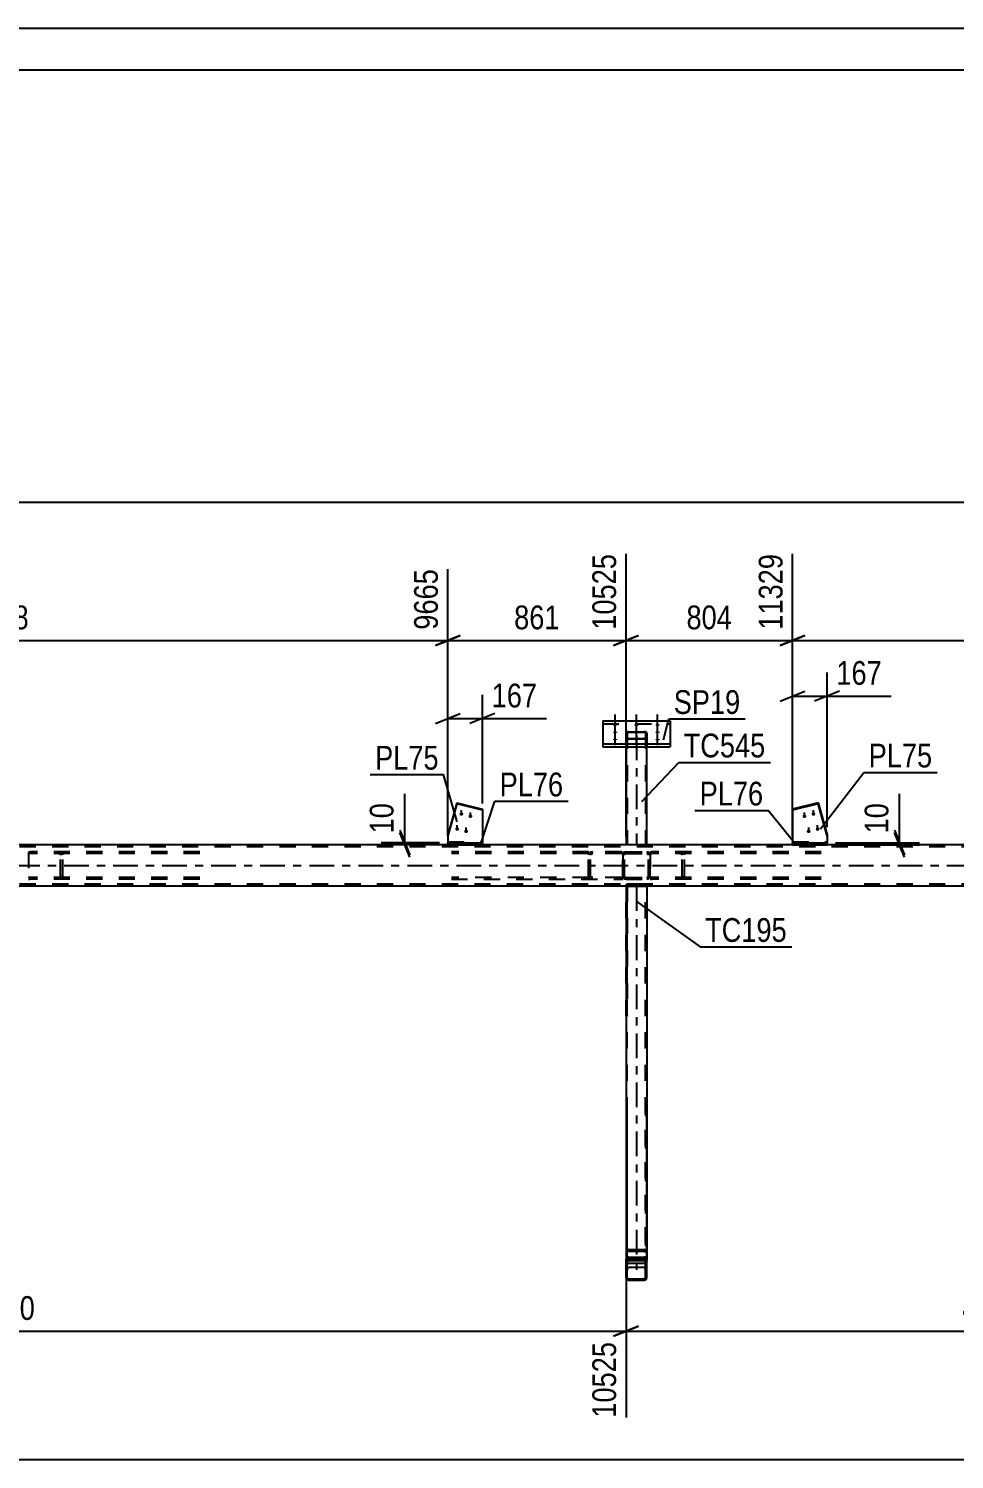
# Model space of a CAD drawing. Header units: millimetres. Extents: x -97 to 744, y -335 to 259.
# Drawn here: x 193.8 to 305.6, y 86.5 to 259.1 of the extents above; entities that cross this region are included whole.
import ezdxf

# ---------------------------------------------------------------- set-up
doc = ezdxf.new("R2010")
doc.units = ezdxf.units.MM
doc.linetypes.add('DXK_LINE_DOT2', pattern=[3.9198, 1.9599, -1.9599])
doc.linetypes.add('DXK_LINE_DOT3', pattern=[5.9187, 2.979, -0.9799, 0.9799, -0.9799])
doc.styles.add('Arial Narrow', font='ARIALN.TTF', dxfattribs={"height": 0.2})

# ---------------------------------------------------------------- blocks, each defined once
blk = doc.blocks.new('Unknown-761646924-1133')
at = {"color": 5, "linetype": 'Continuous'}
for p, q in [((743.61, 259.06), (-97.39, 259.06)), ((738.61, 254.06), (-92.39, 254.06))]:
    blk.add_line(p, q, dxfattribs=at)
blk = doc.blocks.new('Part-761646924-3720 - 3642')
at = {"color": 2, "linetype": 'Continuous'}
for p, q in [((263.12, 175.59), (271.25, 175.59)), ((263.12, 175.59), (263.12, 172.43)), ((271.25, 175.59), (271.25, 172.43)), ((263.12, 172.81), (271.25, 172.81)), ((263.12, 172.43), (271.25, 172.43))]:
    blk.add_line(p, q, dxfattribs=at)
at = {"color": 7, "linetype": 'DXK_LINE_DOT2'}
blk.add_line((263.12, 175.21), (271.25, 175.21), dxfattribs=at)
blk = doc.blocks.new('Part-761646924-3648 - 3642')
at = {"color": 2, "linetype": 'Continuous'}
for p, q in [((245.51, 165.68), (244.42, 161.82)), ((245.51, 165.58), (245.51, 165.68)), ((245.51, 165.68), (248.6, 164.91)), ((245.51, 165.58), (244.42, 161.72)), ((248.6, 164.8), (245.51, 165.58)), ((248.6, 164.91), (248.6, 160.88)), ((244.42, 161.82), (244.42, 160.88))]:
    blk.add_line(p, q, dxfattribs=at)
at = {"color": 7, "linetype": 'DXK_LINE_DOT2'}
for p, q in [((244.42, 160.97), (248.6, 160.97)), ((244.42, 160.88), (244.42, 160.86)), ((244.42, 160.86), (244.42, 160.88)), ((244.42, 160.86), (248.6, 160.86)), ((248.6, 160.86), (248.6, 160.88)), ((248.6, 160.88), (248.6, 160.86))]:
    blk.add_line(p, q, dxfattribs=at)
blk = doc.blocks.new('Part-761646924-3723 - 3642')
at = {"linetype": 'Continuous'}
h = blk.add_hatch(dxfattribs=at)
h.set_pattern_fill('', scale=0.7, style=0, pattern_type=0)
h.set_pattern_definition([(45, (268.2474, 108.149), (-1.5715, 1.5715), [])])
h.paths.add_polyline_path([(268.13, 108.13), (268.25, 108.15), (268.34, 108.21), (268.41, 108.31), (268.43, 108.43), (268.43, 108.63), (268.28, 108.63), (268.28, 108.43), (268.27, 108.37), (268.24, 108.32), (268.19, 108.29), (268.13, 108.28), (266.23, 108.28), (266.18, 108.29), (266.13, 108.32), (266.09, 108.37), (266.08, 108.43), (266.08, 108.63), (265.93, 108.63), (265.93, 108.43), (265.96, 108.31), (266.02, 108.21), (266.12, 108.15), (266.23, 108.13)])
at = {"color": 7, "linetype": 'DXK_LINE_DOT2'}
for p, q in [((265.96, 110.44), (265.93, 110.33)), ((266.02, 110.54), (265.96, 110.44)), ((266.12, 110.6), (266.02, 110.54)), ((266.23, 110.63), (266.12, 110.6)), ((266.13, 110.43), (266.18, 110.46)), ((266.18, 110.46), (266.23, 110.48)), ((266.23, 110.63), (268.13, 110.63)), ((266.23, 110.48), (268.13, 110.48)), ((268.25, 110.6), (268.13, 110.63)), ((268.13, 110.48), (268.19, 110.46)), ((268.19, 110.46), (268.24, 110.43)), ((268.34, 110.54), (268.25, 110.6)), ((268.41, 110.44), (268.34, 110.54)), ((268.43, 110.33), (268.41, 110.44)), ((265.93, 108.63), (265.93, 110.33)), ((266.08, 110.33), (266.09, 110.38)), ((266.08, 108.63), (266.08, 110.33)), ((266.09, 110.38), (266.13, 110.43)), ((268.24, 110.43), (268.27, 110.38)), ((268.27, 110.38), (268.28, 110.33)), ((268.28, 108.63), (268.28, 110.33)), ((268.43, 108.63), (268.43, 110.33))]:
    blk.add_line(p, q, dxfattribs=at)
at = {"color": 2, "linetype": 'Continuous'}
for p, q in [((265.93, 108.43), (265.93, 108.63)), ((265.93, 108.63), (266.08, 108.63)), ((265.93, 108.43), (265.96, 108.31)), ((266.08, 108.43), (266.08, 108.63)), ((266.09, 108.37), (266.08, 108.43)), ((266.13, 108.32), (266.09, 108.37)), ((266.12, 108.15), (266.23, 108.13)), ((266.18, 108.29), (266.13, 108.32)), ((266.23, 108.28), (266.18, 108.29)), ((266.23, 108.28), (268.13, 108.28)), ((266.23, 108.13), (268.13, 108.13)), ((268.19, 108.29), (268.13, 108.28)), ((268.13, 108.13), (268.25, 108.15)), ((268.24, 108.32), (268.19, 108.29)), ((268.27, 108.37), (268.24, 108.32)), ((268.28, 108.43), (268.27, 108.37)), ((268.28, 108.43), (268.28, 108.63)), ((268.28, 108.63), (268.43, 108.63)), ((268.41, 108.31), (268.43, 108.43)), ((268.43, 108.43), (268.43, 108.63))]:
    blk.add_line(p, q, dxfattribs=at)
for centre, start, end in [((266.23, 108.43), 202.5, 247.5), ((268.13, 108.43), 292.5, 337.5)]:
    blk.add_arc(centre, 0.3, start, end, dxfattribs=at)
blk = doc.blocks.new('Bolt-761646924-3793 - 3642')
at = {"linetype": 'Continuous'}
for points in [[(264.62, 174.98), (264.56, 174.98), (264.51, 174.99), (264.46, 175), (264.42, 175.01), (264.38, 175.03), (264.36, 175.05), (264.35, 175.07), (264.35, 175.09), (264.36, 175.11), (264.38, 175.12), (264.42, 175.14), (264.46, 175.15), (264.51, 175.16), (264.56, 175.17), (264.62, 175.17), (264.68, 175.17), (264.73, 175.16), (264.78, 175.15), (264.82, 175.14), (264.86, 175.12), (264.88, 175.11), (264.89, 175.09), (264.89, 175.07), (264.88, 175.05), (264.86, 175.03), (264.82, 175.01), (264.78, 175), (264.73, 174.99), (264.68, 174.98)], [(264.62, 174.11), (264.56, 174.11), (264.51, 174.11), (264.46, 174.12), (264.42, 174.14), (264.38, 174.15), (264.36, 174.17), (264.35, 174.19), (264.35, 174.21), (264.36, 174.23), (264.38, 174.25), (264.42, 174.26), (264.46, 174.28), (264.51, 174.29), (264.56, 174.29), (264.62, 174.29), (264.68, 174.29), (264.73, 174.29), (264.78, 174.28), (264.82, 174.26), (264.86, 174.25), (264.88, 174.23), (264.89, 174.21), (264.89, 174.19), (264.88, 174.17), (264.86, 174.15), (264.82, 174.14), (264.78, 174.12), (264.73, 174.11), (264.68, 174.11)], [(267.18, 174.98), (267.13, 174.98), (267.07, 174.99), (267.02, 175), (266.98, 175.01), (266.94, 175.03), (266.92, 175.05), (266.91, 175.07), (266.91, 175.09), (266.92, 175.11), (266.94, 175.12), (266.98, 175.14), (267.02, 175.15), (267.07, 175.16), (267.13, 175.17), (267.18, 175.17), (267.24, 175.17), (267.29, 175.16), (267.34, 175.15), (267.39, 175.14), (267.42, 175.12), (267.44, 175.11), (267.46, 175.09), (267.46, 175.07), (267.44, 175.05), (267.42, 175.03), (267.39, 175.01), (267.34, 175), (267.29, 174.99), (267.24, 174.98)], [(269.75, 174.98), (269.69, 174.98), (269.63, 174.99), (269.58, 175), (269.54, 175.01), (269.51, 175.03), (269.48, 175.05), (269.47, 175.07), (269.47, 175.09), (269.48, 175.11), (269.51, 175.12), (269.54, 175.14), (269.58, 175.15), (269.63, 175.16), (269.69, 175.17), (269.75, 175.17), (269.8, 175.17), (269.86, 175.16), (269.91, 175.15), (269.95, 175.14), (269.98, 175.12), (270.01, 175.11), (270.02, 175.09), (270.02, 175.07), (270.01, 175.05), (269.98, 175.03), (269.95, 175.01), (269.91, 175), (269.86, 174.99), (269.8, 174.98)], [(269.75, 174.11), (269.69, 174.11), (269.63, 174.11), (269.58, 174.12), (269.54, 174.14), (269.51, 174.15), (269.48, 174.17), (269.47, 174.19), (269.47, 174.21), (269.48, 174.23), (269.51, 174.25), (269.54, 174.26), (269.58, 174.28), (269.63, 174.29), (269.69, 174.29), (269.75, 174.29), (269.8, 174.29), (269.86, 174.29), (269.91, 174.28), (269.95, 174.26), (269.98, 174.25), (270.01, 174.23), (270.02, 174.21), (270.02, 174.19), (270.01, 174.17), (269.98, 174.15), (269.95, 174.14), (269.91, 174.12), (269.86, 174.11), (269.8, 174.11)], [(264.62, 173.23), (264.56, 173.23), (264.51, 173.24), (264.46, 173.25), (264.42, 173.26), (264.38, 173.28), (264.36, 173.29), (264.35, 173.31), (264.35, 173.33), (264.36, 173.35), (264.38, 173.37), (264.42, 173.39), (264.46, 173.4), (264.51, 173.41), (264.56, 173.42), (264.62, 173.42), (264.68, 173.42), (264.73, 173.41), (264.78, 173.4), (264.82, 173.39), (264.86, 173.37), (264.88, 173.35), (264.89, 173.33), (264.89, 173.31), (264.88, 173.29), (264.86, 173.28), (264.82, 173.26), (264.78, 173.25), (264.73, 173.24), (264.68, 173.23)], [(267.18, 173.23), (267.13, 173.23), (267.07, 173.24), (267.02, 173.25), (266.98, 173.26), (266.94, 173.28), (266.92, 173.29), (266.91, 173.31), (266.91, 173.33), (266.92, 173.35), (266.94, 173.37), (266.98, 173.39), (267.02, 173.4), (267.07, 173.41), (267.13, 173.42), (267.18, 173.42), (267.24, 173.42), (267.29, 173.41), (267.34, 173.4), (267.39, 173.39), (267.42, 173.37), (267.44, 173.35), (267.46, 173.33), (267.46, 173.31), (267.44, 173.29), (267.42, 173.28), (267.39, 173.26), (267.34, 173.25), (267.29, 173.24), (267.24, 173.23)], [(269.75, 173.23), (269.69, 173.23), (269.63, 173.24), (269.58, 173.25), (269.54, 173.26), (269.51, 173.28), (269.48, 173.29), (269.47, 173.31), (269.47, 173.33), (269.48, 173.35), (269.51, 173.37), (269.54, 173.39), (269.58, 173.4), (269.63, 173.41), (269.69, 173.42), (269.75, 173.42), (269.8, 173.42), (269.86, 173.41), (269.91, 173.4), (269.95, 173.39), (269.98, 173.37), (270.01, 173.35), (270.02, 173.33), (270.02, 173.31), (270.01, 173.29), (269.98, 173.28), (269.95, 173.26), (269.91, 173.25), (269.86, 173.24), (269.8, 173.23)]]:
    blk.add_hatch(color=1, dxfattribs=at).paths.add_polyline_path(points)
at = {"color": 1, "linetype": 'Continuous'}
for p, q in [((264.62, 174.4), (264.62, 176.35)), ((267.18, 174.4), (267.18, 176.35)), ((269.75, 174.4), (269.75, 176.35)), ((264.62, 173.52), (264.62, 175.47)), ((264.62, 172.64), (264.62, 174.59)), ((267.18, 172.64), (267.18, 174.59)), ((269.75, 173.52), (269.75, 175.47)), ((269.75, 172.64), (269.75, 174.59))]:
    blk.add_line(p, q, dxfattribs=at)
blk = doc.blocks.new('Part-761646924-3665 - 3642')
at = {"linetype": 'Continuous'}
h = blk.add_hatch(dxfattribs=at)
h.set_pattern_fill('', scale=0.7, style=0, pattern_type=0)
h.set_pattern_definition([(45, (268.4327, 110.5854), (-1.5715, 1.5715), [])])
h.paths.add_polyline_path([(268.43, 110.15), (268.43, 110.59), (268.41, 110.71), (268.34, 110.81), (268.25, 110.88), (268.13, 110.9), (266.23, 110.9), (266.12, 110.88), (266.02, 110.81), (265.96, 110.71), (265.93, 110.59), (265.93, 110.15), (266.08, 110.15), (266.08, 110.59), (266.09, 110.65), (266.13, 110.7), (266.18, 110.73), (266.23, 110.74), (268.13, 110.74), (268.19, 110.73), (268.24, 110.7), (268.27, 110.65), (268.28, 110.59), (268.28, 110.15)])
at = {"color": 2, "linetype": 'Continuous'}
for p, q in [((265.96, 110.71), (265.93, 110.59)), ((265.93, 110.59), (265.93, 110.15)), ((266.08, 110.59), (266.09, 110.65)), ((266.09, 110.59), (266.08, 110.54)), ((266.08, 110.15), (266.08, 110.59)), ((266.09, 110.65), (266.13, 110.7)), ((266.13, 110.64), (266.09, 110.59)), ((266.23, 110.9), (266.12, 110.88)), ((266.13, 110.7), (266.18, 110.73)), ((266.18, 110.67), (266.13, 110.64)), ((266.18, 110.73), (266.23, 110.74)), ((266.22, 110.68), (266.18, 110.67)), ((266.23, 110.9), (268.13, 110.9)), ((266.23, 110.74), (268.13, 110.74)), ((268.25, 110.88), (268.13, 110.9)), ((268.13, 110.74), (268.19, 110.73)), ((268.15, 110.68), (268.19, 110.67)), ((268.19, 110.73), (268.24, 110.7)), ((268.24, 110.64), (268.19, 110.67)), ((268.24, 110.7), (268.27, 110.65)), ((268.27, 110.59), (268.24, 110.64)), ((268.27, 110.65), (268.28, 110.59)), ((268.28, 110.54), (268.27, 110.59)), ((268.28, 110.15), (268.28, 110.59)), ((268.43, 110.59), (268.41, 110.71)), ((268.43, 110.15), (268.43, 110.59)), ((265.93, 110.15), (266.08, 110.15)), ((268.28, 110.15), (268.43, 110.15))]:
    blk.add_line(p, q, dxfattribs=at)
at = {"color": 7, "linetype": 'DXK_LINE_DOT2'}
for p, q in [((265.93, 110.54), (265.96, 110.65)), ((265.93, 110.15), (265.93, 110.59)), ((265.96, 110.65), (266.02, 110.74)), ((266.02, 110.74), (266.12, 110.8)), ((266.08, 110.15), (266.08, 110.59)), ((266.12, 110.8), (266.23, 110.82)), ((266.23, 110.68), (266.22, 110.68)), ((266.23, 110.82), (268.13, 110.82)), ((266.23, 110.68), (268.13, 110.68)), ((268.13, 110.82), (268.25, 110.8)), ((268.13, 110.68), (268.15, 110.68)), ((268.25, 110.8), (268.34, 110.74)), ((268.28, 110.15), (268.28, 110.59)), ((268.34, 110.74), (268.41, 110.65)), ((268.41, 110.65), (268.43, 110.54)), ((268.43, 110.15), (268.43, 110.59))]:
    blk.add_line(p, q, dxfattribs=at)
at = {"color": 2, "linetype": 'Continuous'}
for centre, start, end in [((266.24, 110.6), 114.1333, 159.07), ((268.12, 110.6), 20.93, 65.8667)]:
    blk.add_arc(centre, 0.309, start, end, dxfattribs=at)
blk = doc.blocks.new('Part-761646924-3735 - 3642')
at = {"color": 2, "linetype": 'Continuous'}
for p, q in [((289.11, 165.68), (286.02, 164.91)), ((289.11, 165.58), (289.11, 165.68)), ((289.11, 165.68), (290.2, 161.82)), ((289.11, 165.58), (286.02, 164.8)), ((286.02, 164.91), (286.02, 160.88)), ((290.2, 161.72), (289.11, 165.58)), ((290.2, 161.82), (290.2, 160.88))]:
    blk.add_line(p, q, dxfattribs=at)
at = {"color": 7, "linetype": 'DXK_LINE_DOT2'}
for p, q in [((286.02, 160.97), (290.2, 160.97)), ((286.02, 160.88), (286.02, 160.86)), ((286.02, 160.86), (286.02, 160.88)), ((286.02, 160.86), (290.2, 160.86)), ((290.2, 160.86), (290.2, 160.88)), ((290.2, 160.88), (290.2, 160.86))]:
    blk.add_line(p, q, dxfattribs=at)
blk = doc.blocks.new('Bolt-761646924-3675 - 3642')
at = {"linetype": 'Continuous'}
for points in [[(287.46, 164.28), (287.51, 164.28), (287.55, 164.27), (287.59, 164.24), (287.63, 164.21), (287.66, 164.18), (287.68, 164.14), (287.69, 164.09), (287.69, 164.05), (287.68, 164.01), (287.66, 163.97), (287.63, 163.93), (287.59, 163.9), (287.55, 163.88), (287.51, 163.87), (287.46, 163.86), (287.42, 163.87), (287.37, 163.88), (287.33, 163.9), (287.3, 163.93), (287.27, 163.97), (287.25, 164.01), (287.24, 164.05), (287.24, 164.09), (287.25, 164.14), (287.27, 164.18), (287.3, 164.21), (287.33, 164.24), (287.37, 164.27), (287.42, 164.28)], [(288.55, 164.56), (288.6, 164.55), (288.64, 164.54), (288.68, 164.51), (288.72, 164.49), (288.74, 164.45), (288.76, 164.41), (288.77, 164.37), (288.77, 164.32), (288.76, 164.28), (288.74, 164.24), (288.72, 164.2), (288.68, 164.17), (288.64, 164.15), (288.6, 164.14), (288.55, 164.13), (288.5, 164.14), (288.46, 164.15), (288.42, 164.17), (288.38, 164.2), (288.36, 164.24), (288.34, 164.28), (288.33, 164.32), (288.33, 164.37), (288.34, 164.41), (288.36, 164.45), (288.38, 164.49), (288.42, 164.51), (288.46, 164.54), (288.5, 164.55)], [(287.98, 162.47), (288.02, 162.46), (288.07, 162.45), (288.11, 162.43), (288.14, 162.4), (288.17, 162.36), (288.19, 162.32), (288.2, 162.28), (288.2, 162.23), (288.19, 162.19), (288.17, 162.15), (288.14, 162.11), (288.11, 162.08), (288.07, 162.06), (288.02, 162.05), (287.98, 162.04), (287.93, 162.05), (287.89, 162.06), (287.84, 162.08), (287.81, 162.11), (287.78, 162.15), (287.76, 162.19), (287.75, 162.23), (287.75, 162.28), (287.76, 162.32), (287.78, 162.36), (287.81, 162.4), (287.84, 162.43), (287.89, 162.45), (287.93, 162.46)], [(289.06, 162.74), (289.11, 162.73), (289.16, 162.72), (289.2, 162.7), (289.23, 162.67), (289.26, 162.63), (289.28, 162.59), (289.29, 162.55), (289.29, 162.51), (289.28, 162.46), (289.26, 162.42), (289.23, 162.39), (289.2, 162.36), (289.16, 162.33), (289.11, 162.32), (289.06, 162.32), (289.02, 162.32), (288.97, 162.33), (288.93, 162.36), (288.9, 162.39), (288.87, 162.42), (288.85, 162.46), (288.84, 162.51), (288.84, 162.55), (288.85, 162.59), (288.87, 162.63), (288.9, 162.67), (288.93, 162.7), (288.97, 162.72), (289.02, 162.73)]]:
    blk.add_hatch(color=1, dxfattribs=at).paths.add_polyline_path(points)
at = {"color": 1, "linetype": 'Continuous'}
for p, q in [((287.46, 163.9), (287.46, 164.54)), ((288.55, 164.17), (288.55, 164.81)), ((287.98, 162.08), (287.98, 162.73)), ((289.06, 162.36), (289.06, 163))]:
    blk.add_line(p, q, dxfattribs=at)
blk = doc.blocks.new('Part-761646924-3681 - 3642')
at = {"color": 7, "linetype": 'DXK_LINE_DOT2'}
for p, q in [((265.37, 159.78), (244.85, 159.78)), ((265.37, 159.58), (244.85, 159.58)), ((261.43, 159.53), (261.39, 159.38)), ((261.39, 156.88), (261.39, 159.38)), ((261.66, 159.38), (261.68, 159.45)), ((261.66, 156.88), (261.66, 159.38)), ((261.93, 159.78), (261.72, 159.75)), ((261.83, 159.56), (261.93, 159.58)), ((265.37, 159.78), (265.53, 159.75)), ((265.37, 159.58), (265.47, 159.56)), ((265.47, 159.56), (265.53, 159.53)), ((265.53, 159.75), (265.53, 156.5)), ((265.37, 156.68), (244.85, 156.68)), ((244.85, 156.48), (265.37, 156.48)), ((261.39, 156.88), (261.43, 156.72)), ((261.68, 156.8), (261.66, 156.88)), ((261.72, 156.51), (261.93, 156.48)), ((261.93, 156.68), (261.83, 156.69)), ((265.47, 156.69), (265.37, 156.68)), ((265.37, 156.48), (265.53, 156.5)), ((265.53, 156.72), (265.47, 156.69))]:
    blk.add_line(p, q, dxfattribs=at)
for centre, radius, start, end in [((261.85, 159.26), 0.501, 104.5547, 147.5896), ((261.89, 159.32), 0.251, 104.5547, 147.5896), ((261.85, 156.99), 0.501, 212.4104, 255.4453), ((261.89, 156.93), 0.251, 212.4104, 255.4453)]:
    blk.add_arc(centre, radius, start, end, dxfattribs=at)
blk = doc.blocks.new('Part-761646924-3690 - 3642')
at = {"color": 7, "linetype": 'DXK_LINE_DOT2'}
for p, q in [((265.93, 155.71), (265.95, 155.77)), ((265.93, 139.98), (265.93, 155.71)), ((268.43, 155.63), (265.93, 155.63)), ((265.95, 155.77), (265.96, 155.78)), ((265.96, 155.78), (266.02, 155.86)), ((266.02, 155.86), (266.12, 155.92)), ((266.09, 155.75), (266.08, 155.71)), ((266.08, 155.71), (266.08, 139.98)), ((266.13, 155.77), (266.09, 155.75)), ((266.12, 155.92), (266.23, 155.94)), ((266.18, 155.8), (266.13, 155.77)), ((266.23, 155.81), (266.18, 155.8)), ((266.23, 155.94), (268.13, 155.94)), ((268.13, 155.81), (266.23, 155.81)), ((268.13, 155.94), (268.25, 155.92)), ((268.19, 155.8), (268.13, 155.81)), ((268.24, 155.77), (268.19, 155.8)), ((268.27, 155.75), (268.24, 155.77)), ((268.34, 155.86), (268.25, 155.92)), ((268.28, 155.71), (268.27, 155.75)), ((268.28, 139.98), (268.28, 155.71)), ((268.41, 155.78), (268.34, 155.86)), ((268.41, 155.78), (268.41, 155.77)), ((268.41, 155.77), (268.43, 155.71)), ((268.43, 139.98), (268.43, 155.71))]:
    blk.add_line(p, q, dxfattribs=at)
blk = doc.blocks.new('Part-761646924-3821 - 3642')
at = {"color": 7, "linetype": 'DXK_LINE_DOT2'}
for p, q in [((265.96, 174.19), (265.93, 174.15)), ((265.93, 174.15), (265.93, 172.43)), ((265.93, 173.5), (265.96, 173.46)), ((266.02, 174.22), (265.96, 174.19)), ((265.96, 173.46), (266.02, 173.43)), ((266.12, 174.24), (266.02, 174.22)), ((266.02, 173.43), (266.12, 173.4)), ((266.08, 174.15), (266.09, 174.17)), ((266.08, 174.15), (266.08, 160.63)), ((266.09, 173.48), (266.08, 173.5)), ((266.09, 174.17), (266.13, 174.19)), ((266.13, 173.46), (266.09, 173.48)), ((266.23, 174.25), (266.12, 174.24)), ((266.12, 173.4), (266.23, 173.4)), ((266.13, 174.19), (266.18, 174.2)), ((266.18, 173.45), (266.13, 173.46)), ((266.18, 174.2), (266.23, 174.2)), ((266.23, 173.45), (266.18, 173.45)), ((266.23, 174.25), (268.13, 174.25)), ((266.23, 174.2), (268.13, 174.2)), ((266.23, 173.45), (268.13, 173.45)), ((266.23, 173.4), (268.13, 173.4)), ((268.25, 174.24), (268.13, 174.25)), ((268.13, 174.2), (268.19, 174.2)), ((268.19, 173.45), (268.13, 173.45)), ((268.13, 173.4), (268.25, 173.4)), ((268.19, 174.2), (268.24, 174.19)), ((268.24, 173.46), (268.19, 173.45)), ((268.24, 174.19), (268.27, 174.17)), ((268.27, 173.48), (268.24, 173.46)), ((268.34, 174.22), (268.25, 174.24)), ((268.25, 173.4), (268.34, 173.43)), ((268.27, 174.17), (268.28, 174.15)), ((268.28, 173.5), (268.27, 173.48)), ((268.28, 174.15), (268.28, 160.63)), ((268.41, 174.19), (268.34, 174.22)), ((268.34, 173.43), (268.41, 173.46)), ((268.43, 174.15), (268.41, 174.19)), ((268.41, 173.46), (268.43, 173.5)), ((268.43, 174.15), (268.43, 172.43)), ((268.27, 160.63), (268.28, 160.63))]:
    blk.add_line(p, q, dxfattribs=at)
at = {"color": 7, "linetype": 'DXK_LINE_DOT3'}
blk.add_line((267.18, 173.82), (267.18, 160.63), dxfattribs=at)
at = {"color": 2, "linetype": 'Continuous'}
for p, q in [((265.93, 172.43), (265.93, 160.63)), ((268.43, 160.63), (268.43, 172.43)), ((268.41, 160.63), (265.93, 160.63)), ((268.43, 160.63), (268.41, 160.63))]:
    blk.add_line(p, q, dxfattribs=at)
blk = doc.blocks.new('Part-761646924-3757 - 3642')
at = {"linetype": 'Continuous'}
h = blk.add_hatch(dxfattribs=at)
h.set_pattern_fill('', scale=0.7, style=0, pattern_type=0)
h.set_pattern_definition([(45, (268.4326, 109.2374), (-1.5715, 1.5715), [])])
h.paths.add_polyline_path([(268.43, 108.63), (268.43, 109.24), (268.41, 109.59), (268.34, 109.89), (268.25, 110.09), (268.13, 110.16), (266.23, 110.16), (266.12, 110.09), (266.02, 109.89), (265.96, 109.59), (265.93, 109.24), (265.93, 108.63), (266.08, 108.63), (266.08, 109.24), (266.09, 109.41), (266.13, 109.56), (266.18, 109.66), (266.23, 109.7), (268.13, 109.7), (268.19, 109.66), (268.24, 109.56), (268.27, 109.41), (268.28, 109.24), (268.28, 108.63)])
at = {"color": 2, "linetype": 'Continuous'}
for p, q in [((265.93, 155.63), (268.43, 155.63)), ((265.93, 155.63), (265.93, 110.58)), ((268.43, 155.63), (268.43, 110.59)), ((265.93, 109.24), (265.93, 110.15)), ((265.96, 109.59), (265.93, 109.24)), ((265.93, 108.63), (265.93, 109.24)), ((266.08, 109.24), (266.09, 109.41)), ((266.08, 108.63), (266.08, 109.24)), ((266.23, 110.16), (266.12, 110.09)), ((266.18, 109.66), (266.23, 109.7)), ((266.23, 110.16), (268.13, 110.16)), ((266.23, 109.7), (268.13, 109.7)), ((268.25, 110.09), (268.13, 110.16)), ((268.13, 109.7), (268.19, 109.66)), ((268.27, 109.41), (268.28, 109.24)), ((268.28, 108.63), (268.28, 109.24)), ((268.43, 109.24), (268.41, 109.59)), ((268.43, 109.24), (268.43, 110.15)), ((268.43, 108.63), (268.43, 109.24)), ((265.93, 108.63), (266.08, 108.63)), ((268.28, 108.63), (268.43, 108.63))]:
    blk.add_line(p, q, dxfattribs=at)
at = {"color": 7, "linetype": 'DXK_LINE_DOT2'}
for p, q in [((266.08, 108.63), (266.08, 155.63)), ((268.24, 155.63), (268.25, 155.63)), ((268.25, 155.63), (268.27, 155.63)), ((268.27, 155.63), (268.28, 155.63)), ((268.28, 108.63), (268.28, 155.63)), ((265.93, 110.15), (265.93, 110.58)), ((265.93, 110.33), (265.96, 110.44)), ((265.96, 110.44), (266.02, 110.54)), ((266.02, 110.54), (266.12, 110.6)), ((266.12, 110.6), (266.23, 110.63)), ((266.18, 110.46), (266.13, 110.43)), ((266.23, 110.48), (266.18, 110.46)), ((266.23, 110.63), (268.13, 110.63)), ((266.23, 110.48), (268.13, 110.48)), ((268.13, 110.63), (268.25, 110.6)), ((268.19, 110.46), (268.13, 110.48)), ((268.24, 110.43), (268.19, 110.46)), ((268.25, 110.6), (268.34, 110.54)), ((268.34, 110.54), (268.41, 110.44)), ((268.41, 110.44), (268.43, 110.33)), ((268.43, 110.15), (268.43, 110.59)), ((265.93, 108.63), (265.93, 109.24)), ((266.09, 110.38), (266.08, 110.33)), ((266.13, 110.43), (266.09, 110.38)), ((268.27, 110.38), (268.24, 110.43)), ((268.28, 110.33), (268.27, 110.38)), ((268.43, 108.63), (268.43, 109.24))]:
    blk.add_line(p, q, dxfattribs=at)
at = {"color": 7, "linetype": 'DXK_LINE_DOT3'}
blk.add_line((267.18, 155.63), (267.18, 109.38), dxfattribs=at)
at = {"color": 2, "linetype": 'Continuous'}
for centre, radius, start, end in [((267.06, 109.51), 1.11, 148.2485, 175.6682), ((266.65, 109.37), 0.553, 148.2485, 175.6682), ((267.72, 109.37), 0.553, 4.3318, 31.7515), ((267.31, 109.51), 1.11, 4.3318, 31.7515)]:
    blk.add_arc(centre, radius, start, end, dxfattribs=at)
blk = doc.blocks.new('Bolt-761646924-3697 - 3642')
at = {"linetype": 'Continuous'}
for points in [[(246.07, 164.56), (246.11, 164.55), (246.16, 164.54), (246.2, 164.51), (246.23, 164.49), (246.26, 164.45), (246.28, 164.41), (246.29, 164.37), (246.29, 164.32), (246.28, 164.28), (246.26, 164.24), (246.23, 164.2), (246.2, 164.17), (246.16, 164.15), (246.11, 164.14), (246.07, 164.13), (246.02, 164.14), (245.97, 164.15), (245.93, 164.17), (245.9, 164.2), (245.87, 164.24), (245.85, 164.28), (245.84, 164.32), (245.84, 164.37), (245.85, 164.41), (245.87, 164.45), (245.9, 164.49), (245.93, 164.51), (245.97, 164.54), (246.02, 164.55)], [(247.15, 164.28), (247.2, 164.28), (247.24, 164.27), (247.29, 164.24), (247.32, 164.21), (247.35, 164.18), (247.37, 164.14), (247.38, 164.09), (247.38, 164.05), (247.37, 164.01), (247.35, 163.97), (247.32, 163.93), (247.29, 163.9), (247.24, 163.88), (247.2, 163.87), (247.15, 163.86), (247.11, 163.87), (247.06, 163.88), (247.02, 163.9), (246.99, 163.93), (246.96, 163.97), (246.94, 164.01), (246.93, 164.05), (246.93, 164.09), (246.94, 164.14), (246.96, 164.18), (246.99, 164.21), (247.02, 164.24), (247.06, 164.27), (247.11, 164.28)], [(245.55, 162.74), (245.6, 162.73), (245.64, 162.72), (245.68, 162.7), (245.72, 162.67), (245.75, 162.63), (245.77, 162.59), (245.78, 162.55), (245.78, 162.51), (245.77, 162.46), (245.75, 162.42), (245.72, 162.39), (245.68, 162.36), (245.64, 162.33), (245.6, 162.32), (245.55, 162.32), (245.5, 162.32), (245.46, 162.33), (245.42, 162.36), (245.38, 162.39), (245.36, 162.42), (245.34, 162.46), (245.33, 162.51), (245.33, 162.55), (245.34, 162.59), (245.36, 162.63), (245.38, 162.67), (245.42, 162.7), (245.46, 162.72), (245.5, 162.73)], [(246.64, 162.47), (246.69, 162.46), (246.73, 162.45), (246.77, 162.43), (246.81, 162.4), (246.83, 162.36), (246.85, 162.32), (246.86, 162.28), (246.86, 162.23), (246.85, 162.19), (246.83, 162.15), (246.81, 162.11), (246.77, 162.08), (246.73, 162.06), (246.69, 162.05), (246.64, 162.04), (246.59, 162.05), (246.55, 162.06), (246.51, 162.08), (246.47, 162.11), (246.44, 162.15), (246.42, 162.19), (246.41, 162.23), (246.41, 162.28), (246.42, 162.32), (246.44, 162.36), (246.47, 162.4), (246.51, 162.43), (246.55, 162.45), (246.59, 162.46)]]:
    blk.add_hatch(color=1, dxfattribs=at).paths.add_polyline_path(points)
at = {"color": 1, "linetype": 'Continuous'}
for p, q in [((246.07, 164.17), (246.07, 164.81)), ((247.15, 163.9), (247.15, 164.54)), ((245.55, 162.36), (245.55, 163)), ((246.64, 162.08), (246.64, 162.73))]:
    blk.add_line(p, q, dxfattribs=at)
blk = doc.blocks.new('Part-761646924-3730 - 3642')
at = {"color": 7, "linetype": 'DXK_LINE_DOT2'}
for p, q in [((193.99, 159.78), (193.83, 159.75)), ((193.83, 159.75), (193.83, 156.5)), ((193.83, 159.53), (193.88, 159.56)), ((193.88, 159.56), (193.99, 159.58)), ((214.5, 159.78), (193.99, 159.78)), ((214.5, 159.58), (193.99, 159.58)), ((197.63, 159.75), (197.42, 159.78)), ((197.42, 159.58), (197.52, 159.56)), ((197.67, 159.45), (197.69, 159.38)), ((197.69, 156.88), (197.69, 159.38)), ((197.97, 159.38), (197.93, 159.53)), ((197.97, 156.88), (197.97, 159.38)), ((193.88, 156.69), (193.83, 156.72)), ((193.83, 156.5), (193.99, 156.48)), ((193.99, 156.68), (193.88, 156.69)), ((214.5, 156.68), (193.99, 156.68)), ((214.5, 156.48), (193.99, 156.48)), ((197.52, 156.69), (197.42, 156.68)), ((197.42, 156.48), (197.63, 156.51)), ((197.69, 156.88), (197.67, 156.8)), ((197.93, 156.72), (197.97, 156.88))]:
    blk.add_line(p, q, dxfattribs=at)
for centre, radius, start, end in [((197.46, 159.32), 0.251, 32.4104, 75.4453), ((197.5, 159.26), 0.501, 32.4104, 75.4453), ((197.46, 156.93), 0.251, 284.5547, 327.5896), ((197.5, 156.99), 0.501, 284.5547, 327.5896)]:
    blk.add_arc(centre, radius, start, end, dxfattribs=at)
blk = doc.blocks.new('Part-761646924-3758 - 3642')
at = {"color": 7, "linetype": 'DXK_LINE_DOT2'}
for p, q in [((268.99, 159.78), (268.83, 159.75)), ((268.83, 159.75), (268.83, 156.5)), ((268.83, 159.53), (268.88, 159.56)), ((268.88, 159.56), (268.99, 159.58)), ((289.5, 159.78), (268.99, 159.78)), ((289.5, 159.58), (268.99, 159.58)), ((272.63, 159.75), (272.42, 159.78)), ((272.42, 159.58), (272.52, 159.56)), ((272.67, 159.45), (272.69, 159.38)), ((272.69, 156.88), (272.69, 159.38)), ((272.97, 159.38), (272.93, 159.53)), ((272.97, 156.88), (272.97, 159.38)), ((268.88, 156.69), (268.83, 156.72)), ((268.83, 156.5), (268.99, 156.48)), ((268.99, 156.68), (268.88, 156.69)), ((289.5, 156.68), (268.99, 156.68)), ((289.5, 156.48), (268.99, 156.48)), ((272.52, 156.69), (272.42, 156.68)), ((272.42, 156.48), (272.63, 156.51)), ((272.69, 156.88), (272.67, 156.8)), ((272.93, 156.72), (272.97, 156.88))]:
    blk.add_line(p, q, dxfattribs=at)
for centre, radius, start, end in [((272.46, 159.32), 0.251, 32.4104, 75.4453), ((272.5, 159.26), 0.501, 32.4104, 75.4453), ((272.46, 156.93), 0.251, 284.5547, 327.5896), ((272.5, 156.99), 0.501, 284.5547, 327.5896)]:
    blk.add_arc(centre, radius, start, end, dxfattribs=at)
blk = doc.blocks.new('Part-761646924-3839 - 3642')
at = {"color": 2, "linetype": 'Continuous'}
for p, q in [((244.42, 160.63), (140.15, 160.63)), ((265.93, 160.63), (248.6, 160.63)), ((286.02, 160.63), (268.43, 160.63)), ((347.58, 160.63), (290.2, 160.63)), ((265.93, 155.63), (118.43, 155.63)), ((347.58, 155.63), (268.43, 155.63))]:
    blk.add_line(p, q, dxfattribs=at)
at = {"color": 7, "linetype": 'DXK_LINE_DOT2'}
for p, q in [((248.6, 160.63), (244.42, 160.63)), ((268.43, 160.63), (265.93, 160.63)), ((290.2, 160.63), (286.02, 160.63)), ((347.58, 160.38), (2.8, 160.38)), ((347.58, 155.88), (2.8, 155.88)), ((268.43, 155.63), (265.93, 155.63))]:
    blk.add_line(p, q, dxfattribs=at)
at = {"color": 7, "linetype": 'DXK_LINE_DOT3'}
blk.add_line((2.8, 158.13), (347.58, 158.13), dxfattribs=at)
blk = doc.blocks.new('Part-761646924-3870 - 3642')
at = {"color": 2, "linetype": 'Continuous'}
for p, q in [((286.02, 160.63), (286.02, 160.88)), ((286.02, 160.88), (290.2, 160.88)), ((286.02, 160.63), (290.2, 160.63)), ((290.2, 160.63), (290.2, 160.88))]:
    blk.add_line(p, q, dxfattribs=at)
blk = doc.blocks.new('Part-761646924-3876 - 3642')
at = {"color": 2, "linetype": 'Continuous'}
for p, q in [((244.42, 160.63), (244.42, 160.88)), ((244.42, 160.88), (248.6, 160.88)), ((244.42, 160.63), (248.6, 160.63)), ((248.6, 160.63), (248.6, 160.88))]:
    blk.add_line(p, q, dxfattribs=at)
blk = doc.blocks.new('Part-761646924-3879 - 3642')
at = {"color": 7, "linetype": 'DXK_LINE_DOT2'}
for p, q in [((265.56, 159.53), (265.53, 159.38)), ((265.53, 156.88), (265.53, 159.38)), ((265.73, 159.38), (265.74, 159.45)), ((265.73, 156.88), (265.73, 159.38)), ((265.93, 159.78), (265.77, 159.75)), ((265.85, 159.56), (265.93, 159.58)), ((265.93, 159.78), (268.43, 159.78)), ((265.93, 159.58), (268.43, 159.58)), ((268.58, 159.75), (268.43, 159.78)), ((268.43, 159.58), (268.5, 159.56)), ((268.61, 159.45), (268.63, 159.38)), ((268.63, 156.88), (268.63, 159.38)), ((268.83, 159.38), (268.8, 159.53)), ((268.83, 156.88), (268.83, 159.38)), ((265.53, 156.88), (265.56, 156.72)), ((265.74, 156.8), (265.73, 156.88)), ((265.77, 156.51), (265.93, 156.48)), ((265.93, 156.68), (265.85, 156.69)), ((265.93, 156.68), (268.43, 156.68)), ((265.93, 156.48), (268.43, 156.48)), ((268.5, 156.69), (268.43, 156.68)), ((268.43, 156.48), (268.58, 156.51)), ((268.63, 156.88), (268.61, 156.8)), ((268.8, 156.72), (268.83, 156.88))]:
    blk.add_line(p, q, dxfattribs=at)
for centre, radius, start, end in [((265.93, 159.38), 0.4, 112.5, 157.5), ((265.93, 159.38), 0.2, 112.5, 157.5), ((268.43, 159.38), 0.2, 22.5, 67.5), ((268.43, 159.38), 0.4, 22.5, 67.5), ((265.93, 156.88), 0.4, 202.5, 247.5), ((265.93, 156.88), 0.2, 202.5, 247.5), ((268.43, 156.88), 0.2, 292.5, 337.5), ((268.43, 156.88), 0.4, 292.5, 337.5)]:
    blk.add_arc(centre, radius, start, end, dxfattribs=at)
blk = doc.blocks.new('Part-761646924-3896 - 3642')
at = {"color": 7, "linetype": 'DXK_LINE_DOT2'}
for p, q in [((265.93, 129.87), (265.93, 110.63)), ((266.08, 110.63), (266.08, 129.87)), ((268.28, 129.87), (268.28, 110.63)), ((268.43, 110.63), (268.43, 129.87)), ((265.96, 111.57), (265.93, 111.41)), ((265.93, 110.63), (268.28, 110.63)), ((266.02, 111.7), (265.96, 111.57)), ((266.12, 111.78), (266.02, 111.7)), ((266.08, 111.41), (266.09, 111.49)), ((266.09, 111.49), (266.13, 111.55)), ((266.23, 111.81), (266.12, 111.78)), ((266.13, 111.55), (266.18, 111.6)), ((266.18, 111.6), (266.23, 111.61)), ((266.23, 111.81), (268.13, 111.81)), ((266.23, 111.61), (268.13, 111.61)), ((268.25, 111.78), (268.13, 111.81)), ((268.13, 111.61), (268.19, 111.6)), ((268.19, 111.6), (268.24, 111.55)), ((268.24, 111.55), (268.27, 111.49)), ((268.34, 111.7), (268.25, 111.78)), ((268.27, 111.49), (268.28, 111.41)), ((268.28, 110.63), (268.43, 110.63)), ((268.41, 111.57), (268.34, 111.7)), ((268.43, 111.41), (268.41, 111.57))]:
    blk.add_line(p, q, dxfattribs=at)
blk = doc.blocks.new('StraightDimension-761646924-4051 - 3642')
at = {"color": 7, "linetype": 'Continuous'}
for p, q in [((286.02, 165.8), (286.02, 181.42)), ((290.2, 162.77), (290.2, 181.42)), ((284.52, 177.97), (287.52, 179.17)), ((286.02, 178.57), (290.2, 178.57)), ((291.7, 179.17), (288.7, 177.97))]:
    blk.add_line(p, q, dxfattribs=at)
at = {"color": 0}
blk.add_wipeout([(297.41, 179.32), (297.41, 183.52), (290.72, 183.52), (290.72, 179.32)], dxfattribs=at)
at = {"color": 7, "linetype": 'Continuous'}
blk.add_line((290.2, 178.57), (297.93, 178.57), dxfattribs=at)
blk.add_line((290.2, 178.57), (297.93, 178.57), dxfattribs=at)
at = {"color": 3, "style": 'Arial Narrow'}
blk.add_text('167', height=2.863, dxfattribs=at).set_placement((291.32, 179.92))
blk = doc.blocks.new('StraightDimension-761646924-4001 - 3642')
at = {"color": 7, "linetype": 'Continuous'}
for p, q in [((354.43, 154.61), (354.43, 91.54)), ((265.93, 131.42), (265.93, 91.54)), ((267.43, 102.58), (264.43, 101.38)), ((265.93, 101.98), (354.43, 101.98)), ((352.93, 101.38), (355.93, 102.58))]:
    blk.add_line(p, q, dxfattribs=at)
at = {"color": 0}
blk.add_wipeout([(314.44, 102.73), (314.44, 106.93), (305.92, 106.93), (305.92, 102.73)], dxfattribs=at)
at = {"color": 0, "linetype": 'Continuous'}
blk.add_wipeout([(353.83, 101.28), (349.63, 101.28), (349.63, 90.94), (353.83, 90.94)], dxfattribs=at)
at = {"color": 3, "style": 'Arial Narrow'}
blk.add_text('4682', height=2.863, dxfattribs=at).set_placement((306.52, 103.33))
at = {"color": 3, "linetype": 'Continuous', "style": 'Arial Narrow'}
blk.add_text('15207', height=2.863, rotation=90.0002, dxfattribs=at).set_placement((353.23, 91.54))
blk = doc.blocks.new('StraightDimension-761646924-3919 - 3642')
at = {"color": 7, "linetype": 'Continuous'}
for p, q in [((135.97, 161.63), (135.97, 193.88)), ((244.42, 161.75), (244.42, 193.88)), ((137.47, 185.87), (134.47, 184.67)), ((135.97, 185.27), (244.42, 185.27)), ((242.92, 184.67), (245.92, 185.87))]:
    blk.add_line(p, q, dxfattribs=at)
at = {"color": 0, "linetype": 'Continuous'}
blk.add_wipeout([(243.82, 194.48), (239.62, 194.48), (239.62, 185.97), (243.82, 185.97)], dxfattribs=at)
at = {"color": 0}
blk.add_wipeout([(194.45, 186.02), (194.45, 190.22), (185.94, 190.22), (185.94, 186.02)], dxfattribs=at)
at = {"color": 3, "linetype": 'Continuous', "style": 'Arial Narrow'}
blk.add_text('9665', height=2.863, rotation=90.0002, dxfattribs=at).set_placement((243.22, 186.57))
at = {"color": 3, "style": 'Arial Narrow'}
blk.add_text('4338', height=2.863, dxfattribs=at).set_placement((186.54, 186.62))
blk = doc.blocks.new('StraightDimension-761646924-3943 - 3642')
at = {"color": 7, "linetype": 'Continuous'}
for p, q in [((265.93, 161.63), (265.93, 195.71)), ((244.42, 161.75), (244.42, 193.88)), ((245.92, 185.87), (242.92, 184.67)), ((244.42, 185.27), (265.93, 185.27)), ((264.43, 184.67), (267.43, 185.87))]:
    blk.add_line(p, q, dxfattribs=at)
at = {"color": 0, "linetype": 'Continuous'}
blk.add_wipeout([(265.33, 196.31), (261.13, 196.31), (261.13, 185.97), (265.33, 185.97)], dxfattribs=at)
at = {"color": 0}
blk.add_wipeout([(258.52, 186.02), (258.52, 190.22), (251.83, 190.22), (251.83, 186.02)], dxfattribs=at)
at = {"color": 3, "linetype": 'Continuous', "style": 'Arial Narrow'}
blk.add_text('10525', height=2.863, rotation=90.0002, dxfattribs=at).set_placement((264.73, 186.57))
at = {"color": 3, "style": 'Arial Narrow'}
blk.add_text('861', height=2.863, dxfattribs=at).set_placement((252.43, 186.62))
blk = doc.blocks.new('StraightDimension-761646924-3951 - 3642')
at = {"color": 7, "linetype": 'Continuous'}
for p, q in [((265.93, 161.63), (265.93, 195.71)), ((286.02, 161.63), (286.02, 195.71)), ((267.43, 185.87), (264.43, 184.67)), ((265.93, 185.27), (286.02, 185.27)), ((284.52, 184.67), (287.52, 185.87))]:
    blk.add_line(p, q, dxfattribs=at)
at = {"color": 0, "linetype": 'Continuous'}
blk.add_wipeout([(285.42, 196.31), (281.22, 196.31), (281.22, 185.97), (285.42, 185.97)], dxfattribs=at)
at = {"color": 0}
blk.add_wipeout([(279.32, 186.02), (279.32, 190.22), (272.63, 190.22), (272.63, 186.02)], dxfattribs=at)
at = {"color": 3, "linetype": 'Continuous', "style": 'Arial Narrow'}
blk.add_text('11329', height=2.863, rotation=90.0002, dxfattribs=at).set_placement((284.82, 186.57))
at = {"color": 3, "style": 'Arial Narrow'}
blk.add_text('804', height=2.863, dxfattribs=at).set_placement((273.23, 186.62))
blk = doc.blocks.new('StraightDimension-761646924-3959 - 3642')
at = {"color": 7, "linetype": 'Continuous'}
for p, q in [((286.02, 161.63), (286.02, 195.71)), ((354.43, 164.63), (354.43, 195.71)), ((287.52, 185.87), (284.52, 184.67)), ((286.02, 185.27), (354.43, 185.27)), ((352.93, 184.67), (355.93, 185.87))]:
    blk.add_line(p, q, dxfattribs=at)
at = {"color": 0, "linetype": 'Continuous'}
blk.add_wipeout([(353.83, 196.31), (349.63, 196.31), (349.63, 185.97), (353.83, 185.97)], dxfattribs=at)
at = {"color": 0}
blk.add_wipeout([(324.48, 186.02), (324.48, 190.22), (315.97, 190.22), (315.97, 186.02)], dxfattribs=at)
at = {"color": 3, "linetype": 'Continuous', "style": 'Arial Narrow'}
blk.add_text('15207', height=2.863, rotation=90.0002, dxfattribs=at).set_placement((353.23, 186.57))
at = {"color": 3, "style": 'Arial Narrow'}
blk.add_text('3878', height=2.863, dxfattribs=at).set_placement((316.57, 186.62))
blk = doc.blocks.new('StraightDimension-761646924-3990 - 3642')
at = {"color": 7, "linetype": 'Continuous'}
for p, q in [((115.93, 150.55), (115.93, 93.37)), ((265.93, 131.42), (265.93, 91.54)), ((117.43, 102.58), (114.43, 101.38)), ((115.93, 101.98), (265.93, 101.98)), ((264.43, 101.38), (267.43, 102.58))]:
    blk.add_line(p, q, dxfattribs=at)
at = {"color": 0}
blk.add_wipeout([(195.19, 102.73), (195.19, 106.93), (186.68, 106.93), (186.68, 102.73)], dxfattribs=at)
at = {"color": 0, "linetype": 'Continuous'}
blk.add_wipeout([(265.33, 101.28), (261.13, 101.28), (261.13, 90.94), (265.33, 90.94)], dxfattribs=at)
at = {"color": 3, "style": 'Arial Narrow'}
blk.add_text('6000', height=2.863, dxfattribs=at).set_placement((187.28, 103.33))
at = {"color": 3, "linetype": 'Continuous', "style": 'Arial Narrow'}
blk.add_text('10525', height=2.863, rotation=90.0002, dxfattribs=at).set_placement((264.73, 91.54))
blk = doc.blocks.new('StraightDimension-761646924-4044 - 3642')
at = {"color": 7, "linetype": 'Continuous'}
for p, q in [((244.42, 162.77), (244.42, 178.7)), ((248.6, 165.61), (248.6, 178.7)), ((242.92, 175.25), (245.92, 176.45)), ((250.1, 176.45), (247.1, 175.25)), ((244.42, 175.85), (248.6, 175.85))]:
    blk.add_line(p, q, dxfattribs=at)
at = {"color": 0}
blk.add_wipeout([(255.8, 176.6), (255.8, 180.8), (249.12, 180.8), (249.12, 176.6)], dxfattribs=at)
at = {"color": 7, "linetype": 'Continuous'}
blk.add_line((248.6, 175.85), (256.33, 175.85), dxfattribs=at)
blk.add_line((248.6, 175.85), (256.33, 175.85), dxfattribs=at)
at = {"color": 3, "style": 'Arial Narrow'}
blk.add_text('167', height=2.863, dxfattribs=at).set_placement((249.72, 177.2))
blk = doc.blocks.new('StraightDimension-761646924-4091 - 3642')
at = {"color": 7, "linetype": 'Continuous'}
blk.add_line((2.8, 201.95), (354.43, 201.95), dxfattribs=at)
blk = doc.blocks.new('StraightDimension-761646924-4132 - 3642')
at = {"color": 7, "linetype": 'Continuous'}
blk.add_line((2.18, 86.51), (355.05, 86.51), dxfattribs=at)
blk = doc.blocks.new('StraightDimension-761646924-10810 - 3642')
at = {"color": 7, "linetype": 'Continuous'}
for p, q in [((238.62, 162.38), (239.82, 159.38)), ((243.42, 160.88), (236.37, 160.88)), ((243.42, 160.63), (236.37, 160.63)), ((239.82, 159.13), (238.62, 162.13)), ((239.22, 160.63), (239.22, 160.88))]:
    blk.add_line(p, q, dxfattribs=at)
at = {"color": 0}
blk.add_wipeout([(238.47, 166.26), (234.27, 166.26), (234.27, 161.4), (238.47, 161.4)], dxfattribs=at)
at = {"color": 7, "linetype": 'Continuous'}
blk.add_line((239.22, 160.88), (239.22, 166.78), dxfattribs=at)
blk.add_line((239.22, 160.88), (239.22, 166.78), dxfattribs=at)
at = {"color": 3, "style": 'Arial Narrow'}
blk.add_text('10', height=2.863, rotation=90.0002, dxfattribs=at).set_placement((237.87, 162))
blk = doc.blocks.new('StraightDimension-761646924-10823 - 3642')
at = {"color": 7, "linetype": 'Continuous'}
for p, q in [((298.35, 162.38), (299.55, 159.38)), ((291.2, 160.88), (301.35, 160.88)), ((291.2, 160.63), (301.35, 160.63)), ((299.55, 159.13), (298.35, 162.13)), ((298.95, 160.63), (298.95, 160.88))]:
    blk.add_line(p, q, dxfattribs=at)
at = {"color": 0}
blk.add_wipeout([(298.2, 166.26), (294, 166.26), (294, 161.4), (298.2, 161.4)], dxfattribs=at)
at = {"color": 7, "linetype": 'Continuous'}
blk.add_line((298.95, 160.88), (298.95, 166.78), dxfattribs=at)
blk.add_line((298.95, 160.88), (298.95, 166.78), dxfattribs=at)
at = {"color": 3, "style": 'Arial Narrow'}
blk.add_text('10', height=2.863, rotation=90.0002, dxfattribs=at).set_placement((297.6, 162))
blk = doc.blocks.new('Mark-761646924-3644 - 3642')
at = {"color": 0}
blk.add_wipeout([(243.32, 169.69), (243.32, 172.69), (235.65, 172.69), (235.65, 169.69)], dxfattribs=at)
blk.add_wipeout([(243.32, 169.69), (243.32, 172.69), (235.65, 172.69), (235.65, 169.69)], dxfattribs=at)
at = {"color": 30, "linetype": 'Continuous'}
for p in [(235.05, 169.09), (245.55, 163.4)]:
    blk.add_line(p, (243.92, 169.09), dxfattribs=at)
at = {"color": 3, "style": 'Arial Narrow'}
blk.add_text('PL75', height=2.863, dxfattribs=at).set_placement((235.65, 169.69))
blk = doc.blocks.new('Mark-761646924-3866 - 3642')
at = {"color": 0}
blk.add_wipeout([(282.5, 165.37), (282.5, 168.37), (274.82, 168.37), (274.82, 165.37)], dxfattribs=at)
blk.add_wipeout([(282.5, 165.37), (282.5, 168.37), (274.82, 168.37), (274.82, 165.37)], dxfattribs=at)
at = {"color": 30, "linetype": 'Continuous'}
for p in [(274.22, 164.77), (286.36, 160.75)]:
    blk.add_line(p, (283.1, 164.77), dxfattribs=at)
at = {"color": 3, "style": 'Arial Narrow'}
blk.add_text('PL76', height=2.863, dxfattribs=at).set_placement((274.82, 165.37))
blk = doc.blocks.new('Mark-761646924-3817 - 3642')
at = {"color": 0}
blk.add_wipeout([(282.76, 171.17), (282.76, 174.17), (272.89, 174.17), (272.89, 171.17)], dxfattribs=at)
blk.add_wipeout([(282.76, 171.17), (282.76, 174.17), (272.89, 174.17), (272.89, 171.17)], dxfattribs=at)
at = {"color": 30, "linetype": 'Continuous'}
for p, q in [((267.84, 165.86), (272.29, 170.57)), ((272.29, 170.57), (283.36, 170.57))]:
    blk.add_line(p, q, dxfattribs=at)
at = {"color": 3, "style": 'Arial Narrow'}
blk.add_text('TC545', height=2.863, dxfattribs=at).set_placement((272.89, 171.17))
blk = doc.blocks.new('Mark-761646924-3753 - 3642')
at = {"color": 0}
blk.add_wipeout([(285.34, 148.92), (285.34, 151.92), (275.48, 151.92), (275.48, 148.92)], dxfattribs=at)
blk.add_wipeout([(285.34, 148.92), (285.34, 151.92), (275.48, 151.92), (275.48, 148.92)], dxfattribs=at)
at = {"color": 30, "linetype": 'Continuous'}
for p, q in [((267.16, 153.84), (274.88, 148.32)), ((274.88, 148.32), (285.94, 148.32))]:
    blk.add_line(p, q, dxfattribs=at)
at = {"color": 3, "style": 'Arial Narrow'}
blk.add_text('TC195', height=2.863, dxfattribs=at).set_placement((275.48, 148.92))
blk = doc.blocks.new('Mark-761646924-3716 - 3642')
at = {"color": 0}
blk.add_wipeout([(279.73, 176.41), (279.73, 179.41), (271.69, 179.41), (271.69, 176.41)], dxfattribs=at)
blk.add_wipeout([(279.73, 176.41), (279.73, 179.41), (271.69, 179.41), (271.69, 176.41)], dxfattribs=at)
at = {"color": 30, "linetype": 'Continuous'}
for p, q in [((270.45, 173.3), (271.09, 175.81)), ((271.09, 175.81), (280.33, 175.81))]:
    blk.add_line(p, q, dxfattribs=at)
at = {"color": 3, "style": 'Arial Narrow'}
blk.add_text('SP19', height=2.863, dxfattribs=at).set_placement((271.69, 176.41))
blk = doc.blocks.new('Mark-761646924-3731 - 3642')
at = {"color": 0}
blk.add_wipeout([(302.9, 169.96), (302.9, 172.96), (295.22, 172.96), (295.22, 169.96)], dxfattribs=at)
blk.add_wipeout([(302.9, 169.96), (302.9, 172.96), (295.22, 172.96), (295.22, 169.96)], dxfattribs=at)
at = {"color": 30, "linetype": 'Continuous'}
for p, q in [((289.4, 162.57), (294.62, 169.36)), ((294.62, 169.36), (303.5, 169.36))]:
    blk.add_line(p, q, dxfattribs=at)
at = {"color": 3, "style": 'Arial Narrow'}
blk.add_text('PL75', height=2.863, dxfattribs=at).set_placement((295.22, 169.96))
blk = doc.blocks.new('Mark-761646924-3872 - 3642')
at = {"color": 0}
blk.add_wipeout([(258.35, 166.47), (258.35, 169.47), (250.68, 169.47), (250.68, 166.47)], dxfattribs=at)
blk.add_wipeout([(258.35, 166.47), (258.35, 169.47), (250.68, 169.47), (250.68, 166.47)], dxfattribs=at)
at = {"color": 30, "linetype": 'Continuous'}
for p, q in [((248.4, 160.74), (250.08, 165.87)), ((250.08, 165.87), (258.95, 165.87))]:
    blk.add_line(p, q, dxfattribs=at)
at = {"color": 3, "style": 'Arial Narrow'}
blk.add_text('PL76', height=2.863, dxfattribs=at).set_placement((250.68, 166.47))

msp = doc.modelspace()

# ---------------------------------------------------------------- block references
for name in ['Unknown-761646924-1133', 'Bolt-761646924-3793 - 3642', 'Part-761646924-3720 - 3642', 'Part-761646924-3821 - 3642', 'Part-761646924-3648 - 3642', 'Part-761646924-3735 - 3642', 'Bolt-761646924-3697 - 3642', 'Bolt-761646924-3675 - 3642', 'Part-761646924-3839 - 3642', 'Part-761646924-3876 - 3642', 'Part-761646924-3870 - 3642', 'Part-761646924-3730 - 3642', 'Part-761646924-3681 - 3642', 'Part-761646924-3879 - 3642', 'Part-761646924-3758 - 3642', 'Part-761646924-3690 - 3642', 'Part-761646924-3757 - 3642', 'Part-761646924-3896 - 3642', 'Part-761646924-3665 - 3642', 'Part-761646924-3723 - 3642']:
    msp.add_blockref(name, (0, 0))

# ---------------------------------------------------------------- next in the draw order: block references
for name in ['StraightDimension-761646924-3919 - 3642', 'StraightDimension-761646924-4051 - 3642', 'StraightDimension-761646924-4001 - 3642']:
    msp.add_blockref(name, (0, 0))

# ---------------------------------------------------------------- next in the draw order: block references
for name in ['StraightDimension-761646924-3943 - 3642', 'StraightDimension-761646924-3990 - 3642']:
    msp.add_blockref(name, (0, 0))

# ---------------------------------------------------------------- next in the draw order: block references
for name in ['StraightDimension-761646924-3951 - 3642', 'StraightDimension-761646924-4044 - 3642', 'StraightDimension-761646924-4132 - 3642']:
    msp.add_blockref(name, (0, 0))

# ---------------------------------------------------------------- next in the draw order: block references
for name in ['StraightDimension-761646924-3959 - 3642', 'Mark-761646924-3753 - 3642']:
    msp.add_blockref(name, (0, 0))

# ---------------------------------------------------------------- next in the draw order: block references
msp.add_blockref('StraightDimension-761646924-4091 - 3642', (0, 0))

# ---------------------------------------------------------------- next in the draw order: block references
for name in ['Mark-761646924-3872 - 3642', 'Mark-761646924-3866 - 3642', 'StraightDimension-761646924-10810 - 3642', 'StraightDimension-761646924-10823 - 3642']:
    msp.add_blockref(name, (0, 0))

# ---------------------------------------------------------------- next in the draw order: block references
for name in ['Mark-761646924-3644 - 3642', 'Mark-761646924-3817 - 3642', 'Mark-761646924-3731 - 3642']:
    msp.add_blockref(name, (0, 0))

# ---------------------------------------------------------------- next in the draw order: block references
msp.add_blockref('Mark-761646924-3716 - 3642', (0, 0))

doc.saveas('drawing.dxf')
